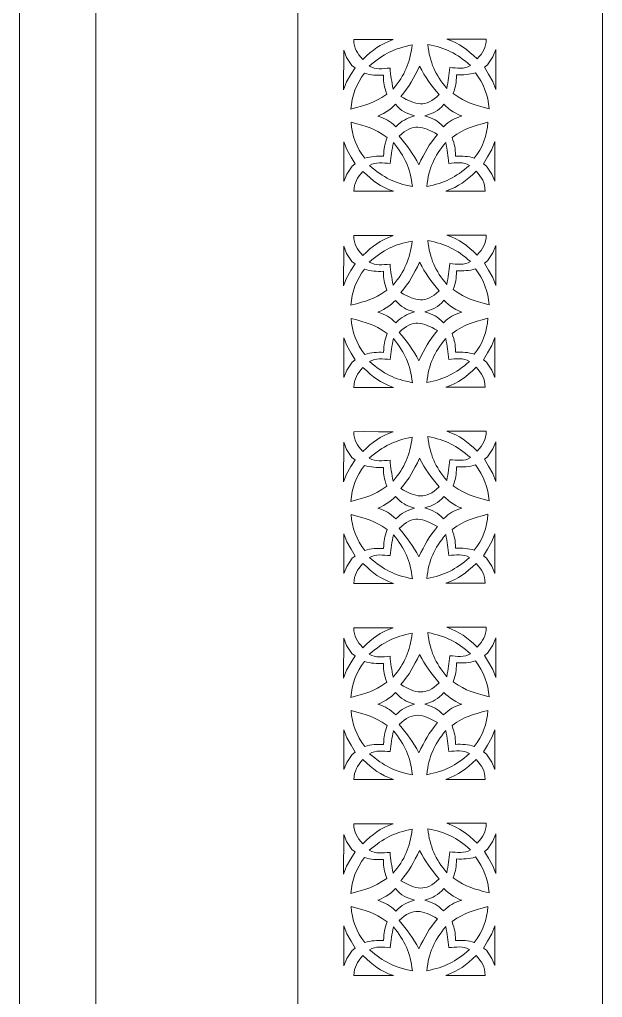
# Model space of a CAD drawing. Header units: millimetres. Extents: x -3017 to 373, y -1230 to 1400.
# Drawn here: x -1809 to -1426, y 122 to 764 of the extents above; entities that cross this region are included whole.
import ezdxf

# ---------------------------------------------------------------- set-up
doc = ezdxf.new("R2010")
doc.units = ezdxf.units.MM
doc.header["$MEASUREMENT"] = 0
doc.layers.add('Katman 1', color=7, linetype='Continuous')

msp = doc.modelspace()

# ---------------------------------------------------------------- linework, layer by layer
at = {"layer": 'Katman 1', "color": 250, "lineweight": 20}
for points in [[(-1626.484, -1092.609), (-1426.484, -1092.609), (-1426.484, 1207.391), (-1626.484, 1207.391), (-1626.484, -1092.609)], [(-1809.1335, -876.8259), (-1759.1335, -876.8259), (-1759.1335, 1023.1741), (-1809.1335, 1023.1741), (-1809.1335, -876.8259)]]:
    msp.add_lwpolyline(points, close=True, dxfattribs=at)
for points, knots in [([(-1589.7763, 750.8025), (-1589.6307, 744.9971), (-1587.6579, 741.9987), (-1583.8586, 737.7077), (-1576.9953, 744.2571), (-1572.7833, 747.567), (-1563.8479, 750.8036), (-1563.8479, 750.8036), (-1573.4989, 750.8036), (-1573.4989, 750.8036), (-1573.4989, 750.8036), (-1583.5643, 750.8083), (-1583.5643, 750.8083), (-1583.5643, 750.8083), (-1589.7763, 750.8025), (-1589.7763, 750.8025)], [0, 0, 0, 0, 0.2, 0.2, 0.2, 0.4, 0.4, 0.4, 0.6, 0.6, 0.6, 0.8, 0.8, 0.8, 1, 1, 1, 1]), ([(-1579.5142, 733.3934), (-1575.4334, 730.863), (-1570.6728, 731.7523), (-1565.9272, 732.0575), (-1565.4107, 727.1927), (-1564.8871, 723.1881), (-1563.8647, 718.3158), (-1556.3267, 727.5074), (-1552.7592, 735.2245), (-1551.4128, 747.2516), (-1563.2652, 744.9522), (-1570.1719, 741.4456), (-1579.5142, 733.3934)], [0, 0, 0, 0, 0.25, 0.25, 0.25, 0.5, 0.5, 0.5, 0.75, 0.75, 0.75, 1, 1, 1, 1]), ([(-1513.0315, 733.7319), (-1517.1123, 731.2015), (-1521.8728, 732.0908), (-1526.6185, 732.396), (-1527.1349, 727.5312), (-1527.6585, 723.5266), (-1528.681, 718.6542), (-1536.219, 727.8459), (-1539.7865, 735.563), (-1541.1328, 747.5901), (-1529.2804, 745.2907), (-1522.3737, 741.7841), (-1513.0315, 733.7319)], [0, 0, 0, 0, 0.25, 0.25, 0.25, 0.5, 0.5, 0.5, 0.75, 0.75, 0.75, 1, 1, 1, 1]), ([(-1502.7694, 751.141), (-1502.9149, 745.3356), (-1504.8878, 742.3372), (-1508.687, 738.0462), (-1515.5504, 744.5956), (-1519.7623, 747.9055), (-1528.6978, 751.1421), (-1528.6978, 751.1421), (-1519.0467, 751.1421), (-1519.0467, 751.1421), (-1519.0467, 751.1421), (-1508.9814, 751.1468), (-1508.9814, 751.1468), (-1508.9814, 751.1468), (-1502.7694, 751.141), (-1502.7694, 751.141)], [0, 0, 0, 0, 0.2, 0.2, 0.2, 0.4, 0.4, 0.4, 0.6, 0.6, 0.6, 0.8, 0.8, 0.8, 1, 1, 1, 1]), ([(-1596.3426, 743.8692), (-1596.3426, 743.8692), (-1596.4369, 717.7591), (-1596.4369, 717.7591), (-1596.4369, 717.7591), (-1594.4859, 722.9523), (-1594.4859, 722.9523), (-1594.4859, 722.9523), (-1591.6521, 727.8367), (-1591.6521, 727.8367), (-1591.6521, 727.8367), (-1588.9227, 732.3285), (-1588.9227, 732.3285), (-1588.9227, 732.3285), (-1590.9708, 733.8371), (-1590.9708, 733.8371), (-1590.9708, 733.8371), (-1594.4417, 739.1112), (-1594.4417, 739.1112), (-1594.4417, 739.1112), (-1596.3426, 743.8692), (-1596.3426, 743.8692)], [0, 0, 0, 0, 0.14285714, 0.14285714, 0.14285714, 0.28571429, 0.28571429, 0.28571429, 0.42857143, 0.42857143, 0.42857143, 0.57142857, 0.57142857, 0.57142857, 0.71428571, 0.71428571, 0.71428571, 0.85714286, 0.85714286, 0.85714286, 1, 1, 1, 1]), ([(-1496.5312, 744.2077), (-1496.5312, 744.2077), (-1496.4369, 718.0976), (-1496.4369, 718.0976), (-1496.4369, 718.0976), (-1498.3879, 723.2908), (-1498.3879, 723.2908), (-1498.3879, 723.2908), (-1501.2217, 728.1752), (-1501.2217, 728.1752), (-1501.2217, 728.1752), (-1503.9511, 732.667), (-1503.9511, 732.667), (-1503.9511, 732.667), (-1501.903, 734.1756), (-1501.903, 734.1756), (-1501.903, 734.1756), (-1498.4321, 739.4497), (-1498.4321, 739.4497), (-1498.4321, 739.4497), (-1496.5312, 744.2077), (-1496.5312, 744.2077)], [0, 0, 0, 0, 0.14285714, 0.14285714, 0.14285714, 0.28571429, 0.28571429, 0.28571429, 0.42857143, 0.42857143, 0.42857143, 0.57142857, 0.57142857, 0.57142857, 0.71428571, 0.71428571, 0.71428571, 0.85714286, 0.85714286, 0.85714286, 1, 1, 1, 1]), ([(-1558.8806, 713.4214), (-1553.0523, 720.2022), (-1550.4534, 725.1971), (-1546.5867, 733.306), (-1542.7418, 725.937), (-1539.1788, 720.9624), (-1533.6955, 714.6094), (-1542.8555, 705.725), (-1548.838, 707.9059), (-1558.8806, 713.4214)], [0, 0, 0, 0, 0.33333333, 0.33333333, 0.33333333, 0.66666667, 0.66666667, 0.66666667, 1, 1, 1, 1]), ([(-1582.6462, 728.6809), (-1588.1271, 721.7764), (-1590.9876, 713.7435), (-1591.6175, 705.0189), (-1580.611, 708.2182), (-1577.4409, 708.4276), (-1567.9966, 714.978), (-1569.8948, 720.529), (-1570.0797, 721.5019), (-1570.3062, 727.3637), (-1574.4906, 727.2403), (-1578.6706, 727.2904), (-1582.6462, 728.6809)], [0, 0, 0, 0, 0.25, 0.25, 0.25, 0.5, 0.5, 0.5, 0.75, 0.75, 0.75, 1, 1, 1, 1]), ([(-1509.8995, 729.0194), (-1504.4185, 722.1148), (-1501.558, 714.082), (-1500.9282, 705.3574), (-1511.9347, 708.5567), (-1515.1048, 708.7661), (-1524.549, 715.3165), (-1522.6508, 720.8675), (-1522.466, 721.8404), (-1522.2395, 727.7022), (-1518.0551, 727.5788), (-1513.875, 727.6289), (-1509.8995, 729.0194)], [0, 0, 0, 0, 0.25, 0.25, 0.25, 0.5, 0.5, 0.5, 0.75, 0.75, 0.75, 1, 1, 1, 1]), ([(-1574.0175, 700.559), (-1568.3715, 698.6385), (-1566.3315, 697.5755), (-1562.0547, 693.5176), (-1557.8947, 697.7238), (-1555.5061, 698.7942), (-1549.8304, 700.6534), (-1555.5894, 702.4929), (-1558.2555, 703.4671), (-1562.4001, 708.2827), (-1565.0167, 704.9253), (-1572.2356, 701.0058), (-1574.0175, 700.559)], [0, 0, 0, 0, 0.25, 0.25, 0.25, 0.5, 0.5, 0.5, 0.75, 0.75, 0.75, 1, 1, 1, 1]), ([(-1518.8928, 700.606), (-1524.5387, 698.6855), (-1526.5788, 697.6225), (-1530.8556, 693.5646), (-1535.0155, 697.7708), (-1537.4042, 698.8413), (-1543.0799, 700.7004), (-1537.3208, 702.5399), (-1534.6547, 703.5141), (-1530.5102, 708.3297), (-1527.8935, 704.9723), (-1520.6747, 701.0528), (-1518.8928, 700.606)], [0, 0, 0, 0, 0.25, 0.25, 0.25, 0.5, 0.5, 0.5, 0.75, 0.75, 0.75, 1, 1, 1, 1]), ([(-1582.5003, 672.8005), (-1587.9813, 679.7051), (-1590.8418, 687.738), (-1591.4716, 696.4626), (-1580.4651, 693.2632), (-1577.2951, 693.0539), (-1567.8508, 686.5034), (-1569.749, 680.9525), (-1569.9339, 679.9795), (-1570.1603, 674.1178), (-1574.3448, 674.2411), (-1578.5248, 674.1911), (-1582.5003, 672.8005)], [0, 0, 0, 0, 0.25, 0.25, 0.25, 0.5, 0.5, 0.5, 0.75, 0.75, 0.75, 1, 1, 1, 1]), ([(-1534.7042, 688.4714), (-1540.5325, 681.6906), (-1543.1314, 676.6957), (-1546.9981, 668.5868), (-1550.8429, 675.9558), (-1554.406, 680.9304), (-1559.8892, 687.2834), (-1550.7292, 696.1678), (-1544.7468, 693.9869), (-1534.7042, 688.4714)], [0, 0, 0, 0, 0.33333333, 0.33333333, 0.33333333, 0.66666667, 0.66666667, 0.66666667, 1, 1, 1, 1]), ([(-1510.5922, 672.884), (-1505.1113, 679.7885), (-1502.2508, 687.8214), (-1501.6209, 696.546), (-1512.6274, 693.3466), (-1515.7975, 693.1373), (-1525.2418, 686.5869), (-1523.3436, 681.0359), (-1523.1587, 680.063), (-1522.9322, 674.2012), (-1518.7478, 674.3245), (-1514.5678, 674.2745), (-1510.5922, 672.884)], [0, 0, 0, 0, 0.25, 0.25, 0.25, 0.5, 0.5, 0.5, 0.75, 0.75, 0.75, 1, 1, 1, 1]), ([(-1596.1967, 657.6123), (-1596.1967, 657.6123), (-1596.2911, 683.7223), (-1596.2911, 683.7223), (-1596.2911, 683.7223), (-1594.3401, 678.5292), (-1594.3401, 678.5292), (-1594.3401, 678.5292), (-1591.5062, 673.6447), (-1591.5062, 673.6447), (-1591.5062, 673.6447), (-1588.7769, 669.1529), (-1588.7769, 669.1529), (-1588.7769, 669.1529), (-1590.825, 667.6444), (-1590.825, 667.6444), (-1590.825, 667.6444), (-1594.2958, 662.3703), (-1594.2958, 662.3703), (-1594.2958, 662.3703), (-1596.1967, 657.6123), (-1596.1967, 657.6123)], [0, 0, 0, 0, 0.14285714, 0.14285714, 0.14285714, 0.28571429, 0.28571429, 0.28571429, 0.42857143, 0.42857143, 0.42857143, 0.57142857, 0.57142857, 0.57142857, 0.71428571, 0.71428571, 0.71428571, 0.85714286, 0.85714286, 0.85714286, 1, 1, 1, 1]), ([(-1579.3683, 668.0881), (-1575.2875, 670.6185), (-1570.527, 669.7292), (-1565.7813, 669.4239), (-1565.2649, 674.2887), (-1564.7413, 678.2933), (-1563.7188, 683.1657), (-1556.1808, 673.974), (-1552.6133, 666.2569), (-1551.267, 654.2298), (-1563.1194, 656.5293), (-1570.0261, 660.0358), (-1579.3683, 668.0881)], [0, 0, 0, 0, 0.25, 0.25, 0.25, 0.5, 0.5, 0.5, 0.75, 0.75, 0.75, 1, 1, 1, 1]), ([(-1513.7242, 668.1715), (-1517.805, 670.7019), (-1522.5656, 669.8126), (-1527.3112, 669.5074), (-1527.8277, 674.3721), (-1528.3513, 678.3768), (-1529.3738, 683.2491), (-1536.9117, 674.0574), (-1540.4792, 666.3404), (-1541.8256, 654.3133), (-1529.9732, 656.6127), (-1523.0665, 660.1193), (-1513.7242, 668.1715)], [0, 0, 0, 0, 0.25, 0.25, 0.25, 0.5, 0.5, 0.5, 0.75, 0.75, 0.75, 1, 1, 1, 1]), ([(-1497.224, 657.6957), (-1497.224, 657.6957), (-1497.1297, 683.8058), (-1497.1297, 683.8058), (-1497.1297, 683.8058), (-1499.0807, 678.6126), (-1499.0807, 678.6126), (-1499.0807, 678.6126), (-1501.9145, 673.7282), (-1501.9145, 673.7282), (-1501.9145, 673.7282), (-1504.6438, 669.2363), (-1504.6438, 669.2363), (-1504.6438, 669.2363), (-1502.5957, 667.7278), (-1502.5957, 667.7278), (-1502.5957, 667.7278), (-1499.1249, 662.4537), (-1499.1249, 662.4537), (-1499.1249, 662.4537), (-1497.224, 657.6957), (-1497.224, 657.6957)], [0, 0, 0, 0, 0.14285714, 0.14285714, 0.14285714, 0.28571429, 0.28571429, 0.28571429, 0.42857143, 0.42857143, 0.42857143, 0.57142857, 0.57142857, 0.57142857, 0.71428571, 0.71428571, 0.71428571, 0.85714286, 0.85714286, 0.85714286, 1, 1, 1, 1]), ([(-1589.6304, 651.1526), (-1589.4849, 656.958), (-1587.5121, 659.9564), (-1583.7128, 664.2474), (-1576.8494, 657.698), (-1572.6375, 654.3881), (-1563.7021, 651.1515), (-1563.7021, 651.1515), (-1573.3531, 651.1515), (-1573.3531, 651.1515), (-1573.3531, 651.1515), (-1583.4185, 651.1468), (-1583.4185, 651.1468), (-1583.4185, 651.1468), (-1589.6304, 651.1526), (-1589.6304, 651.1526)], [0, 0, 0, 0, 0.2, 0.2, 0.2, 0.4, 0.4, 0.4, 0.6, 0.6, 0.6, 0.8, 0.8, 0.8, 1, 1, 1, 1]), ([(-1503.4621, 651.2361), (-1503.6077, 657.0415), (-1505.5805, 660.0398), (-1509.3798, 664.3308), (-1516.2431, 657.7814), (-1520.4551, 654.4716), (-1529.3905, 651.2349), (-1529.3905, 651.2349), (-1519.7395, 651.2349), (-1519.7395, 651.2349), (-1519.7395, 651.2349), (-1509.6741, 651.2302), (-1509.6741, 651.2302), (-1509.6741, 651.2302), (-1503.4621, 651.2361), (-1503.4621, 651.2361)], [0, 0, 0, 0, 0.2, 0.2, 0.2, 0.4, 0.4, 0.4, 0.6, 0.6, 0.6, 0.8, 0.8, 0.8, 1, 1, 1, 1]), ([(-1589.7763, 622.0525), (-1589.6307, 616.2471), (-1587.6579, 613.2487), (-1583.8586, 608.9577), (-1576.9953, 615.5071), (-1572.7833, 618.817), (-1563.8479, 622.0536), (-1563.8479, 622.0536), (-1573.4989, 622.0536), (-1573.4989, 622.0536), (-1573.4989, 622.0536), (-1583.5643, 622.0583), (-1583.5643, 622.0583), (-1583.5643, 622.0583), (-1589.7763, 622.0525), (-1589.7763, 622.0525)], [0, 0, 0, 0, 0.2, 0.2, 0.2, 0.4, 0.4, 0.4, 0.6, 0.6, 0.6, 0.8, 0.8, 0.8, 1, 1, 1, 1]), ([(-1579.5142, 604.6434), (-1575.4334, 602.113), (-1570.6728, 603.0023), (-1565.9272, 603.3075), (-1565.4107, 598.4427), (-1564.8871, 594.4381), (-1563.8647, 589.5658), (-1556.3267, 598.7574), (-1552.7592, 606.4745), (-1551.4128, 618.5016), (-1563.2652, 616.2022), (-1570.1719, 612.6956), (-1579.5142, 604.6434)], [0, 0, 0, 0, 0.25, 0.25, 0.25, 0.5, 0.5, 0.5, 0.75, 0.75, 0.75, 1, 1, 1, 1]), ([(-1513.0315, 604.9819), (-1517.1123, 602.4515), (-1521.8728, 603.3408), (-1526.6185, 603.646), (-1527.1349, 598.7812), (-1527.6585, 594.7766), (-1528.681, 589.9042), (-1536.219, 599.0959), (-1539.7865, 606.813), (-1541.1328, 618.8401), (-1529.2804, 616.5407), (-1522.3737, 613.0341), (-1513.0315, 604.9819)], [0, 0, 0, 0, 0.25, 0.25, 0.25, 0.5, 0.5, 0.5, 0.75, 0.75, 0.75, 1, 1, 1, 1]), ([(-1502.7694, 622.391), (-1502.9149, 616.5856), (-1504.8878, 613.5872), (-1508.687, 609.2962), (-1515.5504, 615.8456), (-1519.7623, 619.1555), (-1528.6978, 622.3921), (-1528.6978, 622.3921), (-1519.0467, 622.3921), (-1519.0467, 622.3921), (-1519.0467, 622.3921), (-1508.9814, 622.3968), (-1508.9814, 622.3968), (-1508.9814, 622.3968), (-1502.7694, 622.391), (-1502.7694, 622.391)], [0, 0, 0, 0, 0.2, 0.2, 0.2, 0.4, 0.4, 0.4, 0.6, 0.6, 0.6, 0.8, 0.8, 0.8, 1, 1, 1, 1]), ([(-1596.3426, 615.1192), (-1596.3426, 615.1192), (-1596.4369, 589.0091), (-1596.4369, 589.0091), (-1596.4369, 589.0091), (-1594.4859, 594.2023), (-1594.4859, 594.2023), (-1594.4859, 594.2023), (-1591.6521, 599.0867), (-1591.6521, 599.0867), (-1591.6521, 599.0867), (-1588.9227, 603.5785), (-1588.9227, 603.5785), (-1588.9227, 603.5785), (-1590.9708, 605.0871), (-1590.9708, 605.0871), (-1590.9708, 605.0871), (-1594.4417, 610.3612), (-1594.4417, 610.3612), (-1594.4417, 610.3612), (-1596.3426, 615.1192), (-1596.3426, 615.1192)], [0, 0, 0, 0, 0.14285714, 0.14285714, 0.14285714, 0.28571429, 0.28571429, 0.28571429, 0.42857143, 0.42857143, 0.42857143, 0.57142857, 0.57142857, 0.57142857, 0.71428571, 0.71428571, 0.71428571, 0.85714286, 0.85714286, 0.85714286, 1, 1, 1, 1]), ([(-1496.5312, 615.4577), (-1496.5312, 615.4577), (-1496.4369, 589.3476), (-1496.4369, 589.3476), (-1496.4369, 589.3476), (-1498.3879, 594.5408), (-1498.3879, 594.5408), (-1498.3879, 594.5408), (-1501.2217, 599.4252), (-1501.2217, 599.4252), (-1501.2217, 599.4252), (-1503.9511, 603.917), (-1503.9511, 603.917), (-1503.9511, 603.917), (-1501.903, 605.4256), (-1501.903, 605.4256), (-1501.903, 605.4256), (-1498.4321, 610.6997), (-1498.4321, 610.6997), (-1498.4321, 610.6997), (-1496.5312, 615.4577), (-1496.5312, 615.4577)], [0, 0, 0, 0, 0.14285714, 0.14285714, 0.14285714, 0.28571429, 0.28571429, 0.28571429, 0.42857143, 0.42857143, 0.42857143, 0.57142857, 0.57142857, 0.57142857, 0.71428571, 0.71428571, 0.71428571, 0.85714286, 0.85714286, 0.85714286, 1, 1, 1, 1]), ([(-1558.8806, 584.6714), (-1553.0523, 591.4522), (-1550.4534, 596.4471), (-1546.5867, 604.556), (-1542.7418, 597.187), (-1539.1788, 592.2124), (-1533.6955, 585.8594), (-1542.8555, 576.975), (-1548.838, 579.1559), (-1558.8806, 584.6714)], [0, 0, 0, 0, 0.33333333, 0.33333333, 0.33333333, 0.66666667, 0.66666667, 0.66666667, 1, 1, 1, 1]), ([(-1582.6462, 599.9309), (-1588.1271, 593.0264), (-1590.9876, 584.9935), (-1591.6175, 576.2689), (-1580.611, 579.4682), (-1577.4409, 579.6776), (-1567.9966, 586.228), (-1569.8948, 591.779), (-1570.0797, 592.7519), (-1570.3062, 598.6137), (-1574.4906, 598.4903), (-1578.6706, 598.5404), (-1582.6462, 599.9309)], [0, 0, 0, 0, 0.25, 0.25, 0.25, 0.5, 0.5, 0.5, 0.75, 0.75, 0.75, 1, 1, 1, 1]), ([(-1509.8995, 600.2694), (-1504.4185, 593.3648), (-1501.558, 585.332), (-1500.9282, 576.6074), (-1511.9347, 579.8067), (-1515.1048, 580.0161), (-1524.549, 586.5665), (-1522.6508, 592.1175), (-1522.466, 593.0904), (-1522.2395, 598.9522), (-1518.0551, 598.8288), (-1513.875, 598.8789), (-1509.8995, 600.2694)], [0, 0, 0, 0, 0.25, 0.25, 0.25, 0.5, 0.5, 0.5, 0.75, 0.75, 0.75, 1, 1, 1, 1]), ([(-1574.0175, 571.809), (-1568.3715, 569.8885), (-1566.3315, 568.8255), (-1562.0547, 564.7676), (-1557.8947, 568.9738), (-1555.5061, 570.0442), (-1549.8304, 571.9034), (-1555.5894, 573.7429), (-1558.2555, 574.7171), (-1562.4001, 579.5327), (-1565.0167, 576.1753), (-1572.2356, 572.2558), (-1574.0175, 571.809)], [0, 0, 0, 0, 0.25, 0.25, 0.25, 0.5, 0.5, 0.5, 0.75, 0.75, 0.75, 1, 1, 1, 1]), ([(-1518.8928, 571.856), (-1524.5387, 569.9355), (-1526.5788, 568.8725), (-1530.8556, 564.8146), (-1535.0155, 569.0208), (-1537.4042, 570.0913), (-1543.0799, 571.9504), (-1537.3208, 573.7899), (-1534.6547, 574.7641), (-1530.5102, 579.5797), (-1527.8935, 576.2223), (-1520.6747, 572.3028), (-1518.8928, 571.856)], [0, 0, 0, 0, 0.25, 0.25, 0.25, 0.5, 0.5, 0.5, 0.75, 0.75, 0.75, 1, 1, 1, 1]), ([(-1582.5003, 544.0505), (-1587.9813, 550.9551), (-1590.8418, 558.988), (-1591.4716, 567.7126), (-1580.4651, 564.5132), (-1577.2951, 564.3039), (-1567.8508, 557.7534), (-1569.749, 552.2025), (-1569.9339, 551.2295), (-1570.1603, 545.3678), (-1574.3448, 545.4911), (-1578.5248, 545.4411), (-1582.5003, 544.0505)], [0, 0, 0, 0, 0.25, 0.25, 0.25, 0.5, 0.5, 0.5, 0.75, 0.75, 0.75, 1, 1, 1, 1]), ([(-1534.7042, 559.7214), (-1540.5325, 552.9406), (-1543.1314, 547.9457), (-1546.9981, 539.8368), (-1550.8429, 547.2058), (-1554.406, 552.1804), (-1559.8892, 558.5334), (-1550.7292, 567.4178), (-1544.7468, 565.2369), (-1534.7042, 559.7214)], [0, 0, 0, 0, 0.33333333, 0.33333333, 0.33333333, 0.66666667, 0.66666667, 0.66666667, 1, 1, 1, 1]), ([(-1510.5922, 544.134), (-1505.1113, 551.0385), (-1502.2508, 559.0714), (-1501.6209, 567.796), (-1512.6274, 564.5966), (-1515.7975, 564.3873), (-1525.2418, 557.8369), (-1523.3436, 552.2859), (-1523.1587, 551.313), (-1522.9322, 545.4512), (-1518.7478, 545.5745), (-1514.5678, 545.5245), (-1510.5922, 544.134)], [0, 0, 0, 0, 0.25, 0.25, 0.25, 0.5, 0.5, 0.5, 0.75, 0.75, 0.75, 1, 1, 1, 1]), ([(-1596.1967, 528.8623), (-1596.1967, 528.8623), (-1596.2911, 554.9723), (-1596.2911, 554.9723), (-1596.2911, 554.9723), (-1594.3401, 549.7792), (-1594.3401, 549.7792), (-1594.3401, 549.7792), (-1591.5062, 544.8947), (-1591.5062, 544.8947), (-1591.5062, 544.8947), (-1588.7769, 540.4029), (-1588.7769, 540.4029), (-1588.7769, 540.4029), (-1590.825, 538.8944), (-1590.825, 538.8944), (-1590.825, 538.8944), (-1594.2958, 533.6203), (-1594.2958, 533.6203), (-1594.2958, 533.6203), (-1596.1967, 528.8623), (-1596.1967, 528.8623)], [0, 0, 0, 0, 0.14285714, 0.14285714, 0.14285714, 0.28571429, 0.28571429, 0.28571429, 0.42857143, 0.42857143, 0.42857143, 0.57142857, 0.57142857, 0.57142857, 0.71428571, 0.71428571, 0.71428571, 0.85714286, 0.85714286, 0.85714286, 1, 1, 1, 1]), ([(-1579.3683, 539.3381), (-1575.2875, 541.8685), (-1570.527, 540.9792), (-1565.7813, 540.6739), (-1565.2649, 545.5387), (-1564.7413, 549.5433), (-1563.7188, 554.4157), (-1556.1808, 545.224), (-1552.6133, 537.5069), (-1551.267, 525.4798), (-1563.1194, 527.7793), (-1570.0261, 531.2858), (-1579.3683, 539.3381)], [0, 0, 0, 0, 0.25, 0.25, 0.25, 0.5, 0.5, 0.5, 0.75, 0.75, 0.75, 1, 1, 1, 1]), ([(-1513.7242, 539.4215), (-1517.805, 541.9519), (-1522.5656, 541.0626), (-1527.3112, 540.7574), (-1527.8277, 545.6221), (-1528.3513, 549.6268), (-1529.3738, 554.4991), (-1536.9117, 545.3074), (-1540.4792, 537.5904), (-1541.8256, 525.5633), (-1529.9732, 527.8627), (-1523.0665, 531.3693), (-1513.7242, 539.4215)], [0, 0, 0, 0, 0.25, 0.25, 0.25, 0.5, 0.5, 0.5, 0.75, 0.75, 0.75, 1, 1, 1, 1]), ([(-1497.224, 528.9457), (-1497.224, 528.9457), (-1497.1297, 555.0558), (-1497.1297, 555.0558), (-1497.1297, 555.0558), (-1499.0807, 549.8626), (-1499.0807, 549.8626), (-1499.0807, 549.8626), (-1501.9145, 544.9782), (-1501.9145, 544.9782), (-1501.9145, 544.9782), (-1504.6438, 540.4863), (-1504.6438, 540.4863), (-1504.6438, 540.4863), (-1502.5957, 538.9778), (-1502.5957, 538.9778), (-1502.5957, 538.9778), (-1499.1249, 533.7037), (-1499.1249, 533.7037), (-1499.1249, 533.7037), (-1497.224, 528.9457), (-1497.224, 528.9457)], [0, 0, 0, 0, 0.14285714, 0.14285714, 0.14285714, 0.28571429, 0.28571429, 0.28571429, 0.42857143, 0.42857143, 0.42857143, 0.57142857, 0.57142857, 0.57142857, 0.71428571, 0.71428571, 0.71428571, 0.85714286, 0.85714286, 0.85714286, 1, 1, 1, 1]), ([(-1589.6304, 522.4026), (-1589.4849, 528.208), (-1587.5121, 531.2064), (-1583.7128, 535.4974), (-1576.8494, 528.948), (-1572.6375, 525.6381), (-1563.7021, 522.4015), (-1563.7021, 522.4015), (-1573.3531, 522.4015), (-1573.3531, 522.4015), (-1573.3531, 522.4015), (-1583.4185, 522.3968), (-1583.4185, 522.3968), (-1583.4185, 522.3968), (-1589.6304, 522.4026), (-1589.6304, 522.4026)], [0, 0, 0, 0, 0.2, 0.2, 0.2, 0.4, 0.4, 0.4, 0.6, 0.6, 0.6, 0.8, 0.8, 0.8, 1, 1, 1, 1]), ([(-1503.4621, 522.4861), (-1503.6077, 528.2915), (-1505.5805, 531.2898), (-1509.3798, 535.5808), (-1516.2431, 529.0314), (-1520.4551, 525.7216), (-1529.3905, 522.4849), (-1529.3905, 522.4849), (-1519.7395, 522.4849), (-1519.7395, 522.4849), (-1519.7395, 522.4849), (-1509.6741, 522.4802), (-1509.6741, 522.4802), (-1509.6741, 522.4802), (-1503.4621, 522.4861), (-1503.4621, 522.4861)], [0, 0, 0, 0, 0.2, 0.2, 0.2, 0.4, 0.4, 0.4, 0.6, 0.6, 0.6, 0.8, 0.8, 0.8, 1, 1, 1, 1]), ([(-1589.7763, 493.3025), (-1589.6307, 487.4971), (-1587.6579, 484.4987), (-1583.8586, 480.2077), (-1576.9953, 486.7571), (-1572.7833, 490.067), (-1563.8479, 493.3036), (-1563.8479, 493.3036), (-1573.4989, 493.3036), (-1573.4989, 493.3036), (-1573.4989, 493.3036), (-1583.5643, 493.3083), (-1583.5643, 493.3083), (-1583.5643, 493.3083), (-1589.7763, 493.3025), (-1589.7763, 493.3025)], [0, 0, 0, 0, 0.2, 0.2, 0.2, 0.4, 0.4, 0.4, 0.6, 0.6, 0.6, 0.8, 0.8, 0.8, 1, 1, 1, 1]), ([(-1579.5142, 475.8934), (-1575.4334, 473.363), (-1570.6728, 474.2523), (-1565.9272, 474.5575), (-1565.4107, 469.6927), (-1564.8871, 465.6881), (-1563.8647, 460.8158), (-1556.3267, 470.0074), (-1552.7592, 477.7245), (-1551.4128, 489.7516), (-1563.2652, 487.4522), (-1570.1719, 483.9456), (-1579.5142, 475.8934)], [0, 0, 0, 0, 0.25, 0.25, 0.25, 0.5, 0.5, 0.5, 0.75, 0.75, 0.75, 1, 1, 1, 1]), ([(-1513.0315, 476.2319), (-1517.1123, 473.7015), (-1521.8728, 474.5908), (-1526.6185, 474.896), (-1527.1349, 470.0312), (-1527.6585, 466.0266), (-1528.681, 461.1542), (-1536.219, 470.3459), (-1539.7865, 478.063), (-1541.1328, 490.0901), (-1529.2804, 487.7907), (-1522.3737, 484.2841), (-1513.0315, 476.2319)], [0, 0, 0, 0, 0.25, 0.25, 0.25, 0.5, 0.5, 0.5, 0.75, 0.75, 0.75, 1, 1, 1, 1]), ([(-1502.7694, 493.641), (-1502.9149, 487.8356), (-1504.8878, 484.8372), (-1508.687, 480.5462), (-1515.5504, 487.0956), (-1519.7623, 490.4055), (-1528.6978, 493.6421), (-1528.6978, 493.6421), (-1519.0467, 493.6421), (-1519.0467, 493.6421), (-1519.0467, 493.6421), (-1508.9814, 493.6468), (-1508.9814, 493.6468), (-1508.9814, 493.6468), (-1502.7694, 493.641), (-1502.7694, 493.641)], [0, 0, 0, 0, 0.2, 0.2, 0.2, 0.4, 0.4, 0.4, 0.6, 0.6, 0.6, 0.8, 0.8, 0.8, 1, 1, 1, 1]), ([(-1596.3426, 486.3692), (-1596.3426, 486.3692), (-1596.4369, 460.2591), (-1596.4369, 460.2591), (-1596.4369, 460.2591), (-1594.4859, 465.4523), (-1594.4859, 465.4523), (-1594.4859, 465.4523), (-1591.6521, 470.3367), (-1591.6521, 470.3367), (-1591.6521, 470.3367), (-1588.9227, 474.8285), (-1588.9227, 474.8285), (-1588.9227, 474.8285), (-1590.9708, 476.3371), (-1590.9708, 476.3371), (-1590.9708, 476.3371), (-1594.4417, 481.6112), (-1594.4417, 481.6112), (-1594.4417, 481.6112), (-1596.3426, 486.3692), (-1596.3426, 486.3692)], [0, 0, 0, 0, 0.14285714, 0.14285714, 0.14285714, 0.28571429, 0.28571429, 0.28571429, 0.42857143, 0.42857143, 0.42857143, 0.57142857, 0.57142857, 0.57142857, 0.71428571, 0.71428571, 0.71428571, 0.85714286, 0.85714286, 0.85714286, 1, 1, 1, 1]), ([(-1496.5312, 486.7077), (-1496.5312, 486.7077), (-1496.4369, 460.5976), (-1496.4369, 460.5976), (-1496.4369, 460.5976), (-1498.3879, 465.7908), (-1498.3879, 465.7908), (-1498.3879, 465.7908), (-1501.2217, 470.6752), (-1501.2217, 470.6752), (-1501.2217, 470.6752), (-1503.9511, 475.167), (-1503.9511, 475.167), (-1503.9511, 475.167), (-1501.903, 476.6756), (-1501.903, 476.6756), (-1501.903, 476.6756), (-1498.4321, 481.9497), (-1498.4321, 481.9497), (-1498.4321, 481.9497), (-1496.5312, 486.7077), (-1496.5312, 486.7077)], [0, 0, 0, 0, 0.14285714, 0.14285714, 0.14285714, 0.28571429, 0.28571429, 0.28571429, 0.42857143, 0.42857143, 0.42857143, 0.57142857, 0.57142857, 0.57142857, 0.71428571, 0.71428571, 0.71428571, 0.85714286, 0.85714286, 0.85714286, 1, 1, 1, 1]), ([(-1558.8806, 455.9214), (-1553.0523, 462.7022), (-1550.4534, 467.6971), (-1546.5867, 475.806), (-1542.7418, 468.437), (-1539.1788, 463.4624), (-1533.6955, 457.1094), (-1542.8555, 448.225), (-1548.838, 450.4059), (-1558.8806, 455.9214)], [0, 0, 0, 0, 0.33333333, 0.33333333, 0.33333333, 0.66666667, 0.66666667, 0.66666667, 1, 1, 1, 1]), ([(-1582.6462, 471.1809), (-1588.1271, 464.2764), (-1590.9876, 456.2435), (-1591.6175, 447.5189), (-1580.611, 450.7182), (-1577.4409, 450.9276), (-1567.9966, 457.478), (-1569.8948, 463.029), (-1570.0797, 464.0019), (-1570.3062, 469.8637), (-1574.4906, 469.7403), (-1578.6706, 469.7904), (-1582.6462, 471.1809)], [0, 0, 0, 0, 0.25, 0.25, 0.25, 0.5, 0.5, 0.5, 0.75, 0.75, 0.75, 1, 1, 1, 1]), ([(-1509.8995, 471.5194), (-1504.4185, 464.6148), (-1501.558, 456.582), (-1500.9282, 447.8574), (-1511.9347, 451.0567), (-1515.1048, 451.2661), (-1524.549, 457.8165), (-1522.6508, 463.3675), (-1522.466, 464.3404), (-1522.2395, 470.2022), (-1518.0551, 470.0788), (-1513.875, 470.1289), (-1509.8995, 471.5194)], [0, 0, 0, 0, 0.25, 0.25, 0.25, 0.5, 0.5, 0.5, 0.75, 0.75, 0.75, 1, 1, 1, 1]), ([(-1574.0175, 443.059), (-1568.3715, 441.1385), (-1566.3315, 440.0755), (-1562.0547, 436.0176), (-1557.8947, 440.2238), (-1555.5061, 441.2942), (-1549.8304, 443.1534), (-1555.5894, 444.9929), (-1558.2555, 445.9671), (-1562.4001, 450.7827), (-1565.0167, 447.4253), (-1572.2356, 443.5058), (-1574.0175, 443.059)], [0, 0, 0, 0, 0.25, 0.25, 0.25, 0.5, 0.5, 0.5, 0.75, 0.75, 0.75, 1, 1, 1, 1]), ([(-1518.8928, 443.106), (-1524.5387, 441.1855), (-1526.5788, 440.1225), (-1530.8556, 436.0646), (-1535.0155, 440.2708), (-1537.4042, 441.3413), (-1543.0799, 443.2004), (-1537.3208, 445.0399), (-1534.6547, 446.0141), (-1530.5102, 450.8297), (-1527.8935, 447.4723), (-1520.6747, 443.5528), (-1518.8928, 443.106)], [0, 0, 0, 0, 0.25, 0.25, 0.25, 0.5, 0.5, 0.5, 0.75, 0.75, 0.75, 1, 1, 1, 1]), ([(-1582.5003, 415.3005), (-1587.9813, 422.2051), (-1590.8418, 430.238), (-1591.4716, 438.9626), (-1580.4651, 435.7632), (-1577.2951, 435.5539), (-1567.8508, 429.0034), (-1569.749, 423.4525), (-1569.9339, 422.4795), (-1570.1603, 416.6178), (-1574.3448, 416.7411), (-1578.5248, 416.6911), (-1582.5003, 415.3005)], [0, 0, 0, 0, 0.25, 0.25, 0.25, 0.5, 0.5, 0.5, 0.75, 0.75, 0.75, 1, 1, 1, 1]), ([(-1534.7042, 430.9714), (-1540.5325, 424.1906), (-1543.1314, 419.1957), (-1546.9981, 411.0868), (-1550.8429, 418.4558), (-1554.406, 423.4304), (-1559.8892, 429.7834), (-1550.7292, 438.6678), (-1544.7468, 436.4869), (-1534.7042, 430.9714)], [0, 0, 0, 0, 0.33333333, 0.33333333, 0.33333333, 0.66666667, 0.66666667, 0.66666667, 1, 1, 1, 1]), ([(-1510.5922, 415.384), (-1505.1113, 422.2885), (-1502.2508, 430.3214), (-1501.6209, 439.046), (-1512.6274, 435.8466), (-1515.7975, 435.6373), (-1525.2418, 429.0869), (-1523.3436, 423.5359), (-1523.1587, 422.563), (-1522.9322, 416.7012), (-1518.7478, 416.8245), (-1514.5678, 416.7745), (-1510.5922, 415.384)], [0, 0, 0, 0, 0.25, 0.25, 0.25, 0.5, 0.5, 0.5, 0.75, 0.75, 0.75, 1, 1, 1, 1]), ([(-1596.1967, 400.1123), (-1596.1967, 400.1123), (-1596.2911, 426.2223), (-1596.2911, 426.2223), (-1596.2911, 426.2223), (-1594.3401, 421.0292), (-1594.3401, 421.0292), (-1594.3401, 421.0292), (-1591.5062, 416.1447), (-1591.5062, 416.1447), (-1591.5062, 416.1447), (-1588.7769, 411.6529), (-1588.7769, 411.6529), (-1588.7769, 411.6529), (-1590.825, 410.1444), (-1590.825, 410.1444), (-1590.825, 410.1444), (-1594.2958, 404.8703), (-1594.2958, 404.8703), (-1594.2958, 404.8703), (-1596.1967, 400.1123), (-1596.1967, 400.1123)], [0, 0, 0, 0, 0.14285714, 0.14285714, 0.14285714, 0.28571429, 0.28571429, 0.28571429, 0.42857143, 0.42857143, 0.42857143, 0.57142857, 0.57142857, 0.57142857, 0.71428571, 0.71428571, 0.71428571, 0.85714286, 0.85714286, 0.85714286, 1, 1, 1, 1]), ([(-1579.3683, 410.5881), (-1575.2875, 413.1185), (-1570.527, 412.2292), (-1565.7813, 411.9239), (-1565.2649, 416.7887), (-1564.7413, 420.7933), (-1563.7188, 425.6657), (-1556.1808, 416.474), (-1552.6133, 408.7569), (-1551.267, 396.7298), (-1563.1194, 399.0293), (-1570.0261, 402.5358), (-1579.3683, 410.5881)], [0, 0, 0, 0, 0.25, 0.25, 0.25, 0.5, 0.5, 0.5, 0.75, 0.75, 0.75, 1, 1, 1, 1]), ([(-1513.7242, 410.6715), (-1517.805, 413.2019), (-1522.5656, 412.3126), (-1527.3112, 412.0074), (-1527.8277, 416.8721), (-1528.3513, 420.8768), (-1529.3738, 425.7491), (-1536.9117, 416.5574), (-1540.4792, 408.8404), (-1541.8256, 396.8133), (-1529.9732, 399.1127), (-1523.0665, 402.6193), (-1513.7242, 410.6715)], [0, 0, 0, 0, 0.25, 0.25, 0.25, 0.5, 0.5, 0.5, 0.75, 0.75, 0.75, 1, 1, 1, 1]), ([(-1497.224, 400.1957), (-1497.224, 400.1957), (-1497.1297, 426.3058), (-1497.1297, 426.3058), (-1497.1297, 426.3058), (-1499.0807, 421.1126), (-1499.0807, 421.1126), (-1499.0807, 421.1126), (-1501.9145, 416.2282), (-1501.9145, 416.2282), (-1501.9145, 416.2282), (-1504.6438, 411.7363), (-1504.6438, 411.7363), (-1504.6438, 411.7363), (-1502.5957, 410.2278), (-1502.5957, 410.2278), (-1502.5957, 410.2278), (-1499.1249, 404.9537), (-1499.1249, 404.9537), (-1499.1249, 404.9537), (-1497.224, 400.1957), (-1497.224, 400.1957)], [0, 0, 0, 0, 0.14285714, 0.14285714, 0.14285714, 0.28571429, 0.28571429, 0.28571429, 0.42857143, 0.42857143, 0.42857143, 0.57142857, 0.57142857, 0.57142857, 0.71428571, 0.71428571, 0.71428571, 0.85714286, 0.85714286, 0.85714286, 1, 1, 1, 1]), ([(-1589.6304, 393.6526), (-1589.4849, 399.458), (-1587.5121, 402.4564), (-1583.7128, 406.7474), (-1576.8494, 400.198), (-1572.6375, 396.8881), (-1563.7021, 393.6515), (-1563.7021, 393.6515), (-1573.3531, 393.6515), (-1573.3531, 393.6515), (-1573.3531, 393.6515), (-1583.4185, 393.6468), (-1583.4185, 393.6468), (-1583.4185, 393.6468), (-1589.6304, 393.6526), (-1589.6304, 393.6526)], [0, 0, 0, 0, 0.2, 0.2, 0.2, 0.4, 0.4, 0.4, 0.6, 0.6, 0.6, 0.8, 0.8, 0.8, 1, 1, 1, 1]), ([(-1503.4621, 393.7361), (-1503.6077, 399.5415), (-1505.5805, 402.5398), (-1509.3798, 406.8308), (-1516.2431, 400.2814), (-1520.4551, 396.9716), (-1529.3905, 393.7349), (-1529.3905, 393.7349), (-1519.7395, 393.7349), (-1519.7395, 393.7349), (-1519.7395, 393.7349), (-1509.6741, 393.7302), (-1509.6741, 393.7302), (-1509.6741, 393.7302), (-1503.4621, 393.7361), (-1503.4621, 393.7361)], [0, 0, 0, 0, 0.2, 0.2, 0.2, 0.4, 0.4, 0.4, 0.6, 0.6, 0.6, 0.8, 0.8, 0.8, 1, 1, 1, 1]), ([(-1589.7763, 364.5525), (-1589.6307, 358.7471), (-1587.6579, 355.7487), (-1583.8586, 351.4577), (-1576.9953, 358.0071), (-1572.7833, 361.317), (-1563.8479, 364.5536), (-1563.8479, 364.5536), (-1573.4989, 364.5536), (-1573.4989, 364.5536), (-1573.4989, 364.5536), (-1583.5643, 364.5583), (-1583.5643, 364.5583), (-1583.5643, 364.5583), (-1589.7763, 364.5525), (-1589.7763, 364.5525)], [0, 0, 0, 0, 0.2, 0.2, 0.2, 0.4, 0.4, 0.4, 0.6, 0.6, 0.6, 0.8, 0.8, 0.8, 1, 1, 1, 1]), ([(-1579.5142, 347.1434), (-1575.4334, 344.613), (-1570.6728, 345.5023), (-1565.9272, 345.8075), (-1565.4107, 340.9427), (-1564.8871, 336.9381), (-1563.8647, 332.0658), (-1556.3267, 341.2574), (-1552.7592, 348.9745), (-1551.4128, 361.0016), (-1563.2652, 358.7022), (-1570.1719, 355.1956), (-1579.5142, 347.1434)], [0, 0, 0, 0, 0.25, 0.25, 0.25, 0.5, 0.5, 0.5, 0.75, 0.75, 0.75, 1, 1, 1, 1]), ([(-1513.0315, 347.4819), (-1517.1123, 344.9515), (-1521.8728, 345.8408), (-1526.6185, 346.146), (-1527.1349, 341.2812), (-1527.6585, 337.2766), (-1528.681, 332.4042), (-1536.219, 341.5959), (-1539.7865, 349.313), (-1541.1328, 361.3401), (-1529.2804, 359.0407), (-1522.3737, 355.5341), (-1513.0315, 347.4819)], [0, 0, 0, 0, 0.25, 0.25, 0.25, 0.5, 0.5, 0.5, 0.75, 0.75, 0.75, 1, 1, 1, 1]), ([(-1502.7694, 364.891), (-1502.9149, 359.0856), (-1504.8878, 356.0872), (-1508.687, 351.7962), (-1515.5504, 358.3456), (-1519.7623, 361.6555), (-1528.6978, 364.8921), (-1528.6978, 364.8921), (-1519.0467, 364.8921), (-1519.0467, 364.8921), (-1519.0467, 364.8921), (-1508.9814, 364.8968), (-1508.9814, 364.8968), (-1508.9814, 364.8968), (-1502.7694, 364.891), (-1502.7694, 364.891)], [0, 0, 0, 0, 0.2, 0.2, 0.2, 0.4, 0.4, 0.4, 0.6, 0.6, 0.6, 0.8, 0.8, 0.8, 1, 1, 1, 1]), ([(-1596.3426, 357.6192), (-1596.3426, 357.6192), (-1596.4369, 331.5091), (-1596.4369, 331.5091), (-1596.4369, 331.5091), (-1594.4859, 336.7023), (-1594.4859, 336.7023), (-1594.4859, 336.7023), (-1591.6521, 341.5867), (-1591.6521, 341.5867), (-1591.6521, 341.5867), (-1588.9227, 346.0785), (-1588.9227, 346.0785), (-1588.9227, 346.0785), (-1590.9708, 347.5871), (-1590.9708, 347.5871), (-1590.9708, 347.5871), (-1594.4417, 352.8612), (-1594.4417, 352.8612), (-1594.4417, 352.8612), (-1596.3426, 357.6192), (-1596.3426, 357.6192)], [0, 0, 0, 0, 0.14285714, 0.14285714, 0.14285714, 0.28571429, 0.28571429, 0.28571429, 0.42857143, 0.42857143, 0.42857143, 0.57142857, 0.57142857, 0.57142857, 0.71428571, 0.71428571, 0.71428571, 0.85714286, 0.85714286, 0.85714286, 1, 1, 1, 1]), ([(-1496.5312, 357.9577), (-1496.5312, 357.9577), (-1496.4369, 331.8476), (-1496.4369, 331.8476), (-1496.4369, 331.8476), (-1498.3879, 337.0408), (-1498.3879, 337.0408), (-1498.3879, 337.0408), (-1501.2217, 341.9252), (-1501.2217, 341.9252), (-1501.2217, 341.9252), (-1503.9511, 346.417), (-1503.9511, 346.417), (-1503.9511, 346.417), (-1501.903, 347.9256), (-1501.903, 347.9256), (-1501.903, 347.9256), (-1498.4321, 353.1997), (-1498.4321, 353.1997), (-1498.4321, 353.1997), (-1496.5312, 357.9577), (-1496.5312, 357.9577)], [0, 0, 0, 0, 0.14285714, 0.14285714, 0.14285714, 0.28571429, 0.28571429, 0.28571429, 0.42857143, 0.42857143, 0.42857143, 0.57142857, 0.57142857, 0.57142857, 0.71428571, 0.71428571, 0.71428571, 0.85714286, 0.85714286, 0.85714286, 1, 1, 1, 1]), ([(-1558.8806, 327.1714), (-1553.0523, 333.9522), (-1550.4534, 338.9471), (-1546.5867, 347.056), (-1542.7418, 339.687), (-1539.1788, 334.7124), (-1533.6955, 328.3594), (-1542.8555, 319.475), (-1548.838, 321.6559), (-1558.8806, 327.1714)], [0, 0, 0, 0, 0.33333333, 0.33333333, 0.33333333, 0.66666667, 0.66666667, 0.66666667, 1, 1, 1, 1]), ([(-1582.6462, 342.4309), (-1588.1271, 335.5264), (-1590.9876, 327.4935), (-1591.6175, 318.7689), (-1580.611, 321.9682), (-1577.4409, 322.1776), (-1567.9966, 328.728), (-1569.8948, 334.279), (-1570.0797, 335.2519), (-1570.3062, 341.1137), (-1574.4906, 340.9903), (-1578.6706, 341.0404), (-1582.6462, 342.4309)], [0, 0, 0, 0, 0.25, 0.25, 0.25, 0.5, 0.5, 0.5, 0.75, 0.75, 0.75, 1, 1, 1, 1]), ([(-1509.8995, 342.7694), (-1504.4185, 335.8648), (-1501.558, 327.832), (-1500.9282, 319.1074), (-1511.9347, 322.3067), (-1515.1048, 322.5161), (-1524.549, 329.0665), (-1522.6508, 334.6175), (-1522.466, 335.5904), (-1522.2395, 341.4522), (-1518.0551, 341.3288), (-1513.875, 341.3789), (-1509.8995, 342.7694)], [0, 0, 0, 0, 0.25, 0.25, 0.25, 0.5, 0.5, 0.5, 0.75, 0.75, 0.75, 1, 1, 1, 1]), ([(-1574.0175, 314.309), (-1568.3715, 312.3885), (-1566.3315, 311.3255), (-1562.0547, 307.2676), (-1557.8947, 311.4738), (-1555.5061, 312.5442), (-1549.8304, 314.4034), (-1555.5894, 316.2429), (-1558.2555, 317.2171), (-1562.4001, 322.0327), (-1565.0167, 318.6753), (-1572.2356, 314.7558), (-1574.0175, 314.309)], [0, 0, 0, 0, 0.25, 0.25, 0.25, 0.5, 0.5, 0.5, 0.75, 0.75, 0.75, 1, 1, 1, 1]), ([(-1518.8928, 314.356), (-1524.5387, 312.4355), (-1526.5788, 311.3725), (-1530.8556, 307.3146), (-1535.0155, 311.5208), (-1537.4042, 312.5913), (-1543.0799, 314.4504), (-1537.3208, 316.2899), (-1534.6547, 317.2641), (-1530.5102, 322.0797), (-1527.8935, 318.7223), (-1520.6747, 314.8028), (-1518.8928, 314.356)], [0, 0, 0, 0, 0.25, 0.25, 0.25, 0.5, 0.5, 0.5, 0.75, 0.75, 0.75, 1, 1, 1, 1]), ([(-1582.5003, 286.5505), (-1587.9813, 293.4551), (-1590.8418, 301.488), (-1591.4716, 310.2126), (-1580.4651, 307.0132), (-1577.2951, 306.8039), (-1567.8508, 300.2534), (-1569.749, 294.7025), (-1569.9339, 293.7295), (-1570.1603, 287.8678), (-1574.3448, 287.9911), (-1578.5248, 287.9411), (-1582.5003, 286.5505)], [0, 0, 0, 0, 0.25, 0.25, 0.25, 0.5, 0.5, 0.5, 0.75, 0.75, 0.75, 1, 1, 1, 1]), ([(-1534.7042, 302.2214), (-1540.5325, 295.4406), (-1543.1314, 290.4457), (-1546.9981, 282.3368), (-1550.8429, 289.7058), (-1554.406, 294.6804), (-1559.8892, 301.0334), (-1550.7292, 309.9178), (-1544.7468, 307.7369), (-1534.7042, 302.2214)], [0, 0, 0, 0, 0.33333333, 0.33333333, 0.33333333, 0.66666667, 0.66666667, 0.66666667, 1, 1, 1, 1]), ([(-1510.5922, 286.634), (-1505.1113, 293.5385), (-1502.2508, 301.5714), (-1501.6209, 310.296), (-1512.6274, 307.0966), (-1515.7975, 306.8873), (-1525.2418, 300.3369), (-1523.3436, 294.7859), (-1523.1587, 293.813), (-1522.9322, 287.9512), (-1518.7478, 288.0745), (-1514.5678, 288.0245), (-1510.5922, 286.634)], [0, 0, 0, 0, 0.25, 0.25, 0.25, 0.5, 0.5, 0.5, 0.75, 0.75, 0.75, 1, 1, 1, 1]), ([(-1596.1967, 271.3623), (-1596.1967, 271.3623), (-1596.2911, 297.4723), (-1596.2911, 297.4723), (-1596.2911, 297.4723), (-1594.3401, 292.2792), (-1594.3401, 292.2792), (-1594.3401, 292.2792), (-1591.5062, 287.3947), (-1591.5062, 287.3947), (-1591.5062, 287.3947), (-1588.7769, 282.9029), (-1588.7769, 282.9029), (-1588.7769, 282.9029), (-1590.825, 281.3944), (-1590.825, 281.3944), (-1590.825, 281.3944), (-1594.2958, 276.1203), (-1594.2958, 276.1203), (-1594.2958, 276.1203), (-1596.1967, 271.3623), (-1596.1967, 271.3623)], [0, 0, 0, 0, 0.14285714, 0.14285714, 0.14285714, 0.28571429, 0.28571429, 0.28571429, 0.42857143, 0.42857143, 0.42857143, 0.57142857, 0.57142857, 0.57142857, 0.71428571, 0.71428571, 0.71428571, 0.85714286, 0.85714286, 0.85714286, 1, 1, 1, 1]), ([(-1579.3683, 281.8381), (-1575.2875, 284.3685), (-1570.527, 283.4792), (-1565.7813, 283.1739), (-1565.2649, 288.0387), (-1564.7413, 292.0433), (-1563.7188, 296.9157), (-1556.1808, 287.724), (-1552.6133, 280.0069), (-1551.267, 267.9798), (-1563.1194, 270.2793), (-1570.0261, 273.7858), (-1579.3683, 281.8381)], [0, 0, 0, 0, 0.25, 0.25, 0.25, 0.5, 0.5, 0.5, 0.75, 0.75, 0.75, 1, 1, 1, 1]), ([(-1513.7242, 281.9215), (-1517.805, 284.4519), (-1522.5656, 283.5626), (-1527.3112, 283.2574), (-1527.8277, 288.1221), (-1528.3513, 292.1268), (-1529.3738, 296.9991), (-1536.9117, 287.8074), (-1540.4792, 280.0904), (-1541.8256, 268.0633), (-1529.9732, 270.3627), (-1523.0665, 273.8693), (-1513.7242, 281.9215)], [0, 0, 0, 0, 0.25, 0.25, 0.25, 0.5, 0.5, 0.5, 0.75, 0.75, 0.75, 1, 1, 1, 1]), ([(-1497.224, 271.4457), (-1497.224, 271.4457), (-1497.1297, 297.5558), (-1497.1297, 297.5558), (-1497.1297, 297.5558), (-1499.0807, 292.3626), (-1499.0807, 292.3626), (-1499.0807, 292.3626), (-1501.9145, 287.4782), (-1501.9145, 287.4782), (-1501.9145, 287.4782), (-1504.6438, 282.9863), (-1504.6438, 282.9863), (-1504.6438, 282.9863), (-1502.5957, 281.4778), (-1502.5957, 281.4778), (-1502.5957, 281.4778), (-1499.1249, 276.2037), (-1499.1249, 276.2037), (-1499.1249, 276.2037), (-1497.224, 271.4457), (-1497.224, 271.4457)], [0, 0, 0, 0, 0.14285714, 0.14285714, 0.14285714, 0.28571429, 0.28571429, 0.28571429, 0.42857143, 0.42857143, 0.42857143, 0.57142857, 0.57142857, 0.57142857, 0.71428571, 0.71428571, 0.71428571, 0.85714286, 0.85714286, 0.85714286, 1, 1, 1, 1]), ([(-1589.6304, 264.9026), (-1589.4849, 270.708), (-1587.5121, 273.7064), (-1583.7128, 277.9974), (-1576.8494, 271.448), (-1572.6375, 268.1381), (-1563.7021, 264.9015), (-1563.7021, 264.9015), (-1573.3531, 264.9015), (-1573.3531, 264.9015), (-1573.3531, 264.9015), (-1583.4185, 264.8968), (-1583.4185, 264.8968), (-1583.4185, 264.8968), (-1589.6304, 264.9026), (-1589.6304, 264.9026)], [0, 0, 0, 0, 0.2, 0.2, 0.2, 0.4, 0.4, 0.4, 0.6, 0.6, 0.6, 0.8, 0.8, 0.8, 1, 1, 1, 1]), ([(-1503.4621, 264.9861), (-1503.6077, 270.7915), (-1505.5805, 273.7898), (-1509.3798, 278.0808), (-1516.2431, 271.5314), (-1520.4551, 268.2216), (-1529.3905, 264.9849), (-1529.3905, 264.9849), (-1519.7395, 264.9849), (-1519.7395, 264.9849), (-1519.7395, 264.9849), (-1509.6741, 264.9802), (-1509.6741, 264.9802), (-1509.6741, 264.9802), (-1503.4621, 264.9861), (-1503.4621, 264.9861)], [0, 0, 0, 0, 0.2, 0.2, 0.2, 0.4, 0.4, 0.4, 0.6, 0.6, 0.6, 0.8, 0.8, 0.8, 1, 1, 1, 1]), ([(-1589.7763, 235.8025), (-1589.6307, 229.9971), (-1587.6579, 226.9987), (-1583.8586, 222.7077), (-1576.9953, 229.2571), (-1572.7833, 232.567), (-1563.8479, 235.8036), (-1563.8479, 235.8036), (-1573.4989, 235.8036), (-1573.4989, 235.8036), (-1573.4989, 235.8036), (-1583.5643, 235.8083), (-1583.5643, 235.8083), (-1583.5643, 235.8083), (-1589.7763, 235.8025), (-1589.7763, 235.8025)], [0, 0, 0, 0, 0.2, 0.2, 0.2, 0.4, 0.4, 0.4, 0.6, 0.6, 0.6, 0.8, 0.8, 0.8, 1, 1, 1, 1]), ([(-1579.5142, 218.3934), (-1575.4334, 215.863), (-1570.6728, 216.7523), (-1565.9272, 217.0575), (-1565.4107, 212.1927), (-1564.8871, 208.1881), (-1563.8647, 203.3158), (-1556.3267, 212.5074), (-1552.7592, 220.2245), (-1551.4128, 232.2516), (-1563.2652, 229.9522), (-1570.1719, 226.4456), (-1579.5142, 218.3934)], [0, 0, 0, 0, 0.25, 0.25, 0.25, 0.5, 0.5, 0.5, 0.75, 0.75, 0.75, 1, 1, 1, 1]), ([(-1513.0315, 218.7319), (-1517.1123, 216.2015), (-1521.8728, 217.0908), (-1526.6185, 217.396), (-1527.1349, 212.5312), (-1527.6585, 208.5266), (-1528.681, 203.6542), (-1536.219, 212.8459), (-1539.7865, 220.563), (-1541.1328, 232.5901), (-1529.2804, 230.2907), (-1522.3737, 226.7841), (-1513.0315, 218.7319)], [0, 0, 0, 0, 0.25, 0.25, 0.25, 0.5, 0.5, 0.5, 0.75, 0.75, 0.75, 1, 1, 1, 1]), ([(-1502.7694, 236.141), (-1502.9149, 230.3356), (-1504.8878, 227.3372), (-1508.687, 223.0462), (-1515.5504, 229.5956), (-1519.7623, 232.9055), (-1528.6978, 236.1421), (-1528.6978, 236.1421), (-1519.0467, 236.1421), (-1519.0467, 236.1421), (-1519.0467, 236.1421), (-1508.9814, 236.1468), (-1508.9814, 236.1468), (-1508.9814, 236.1468), (-1502.7694, 236.141), (-1502.7694, 236.141)], [0, 0, 0, 0, 0.2, 0.2, 0.2, 0.4, 0.4, 0.4, 0.6, 0.6, 0.6, 0.8, 0.8, 0.8, 1, 1, 1, 1]), ([(-1596.3426, 228.8692), (-1596.3426, 228.8692), (-1596.4369, 202.7591), (-1596.4369, 202.7591), (-1596.4369, 202.7591), (-1594.4859, 207.9523), (-1594.4859, 207.9523), (-1594.4859, 207.9523), (-1591.6521, 212.8367), (-1591.6521, 212.8367), (-1591.6521, 212.8367), (-1588.9227, 217.3285), (-1588.9227, 217.3285), (-1588.9227, 217.3285), (-1590.9708, 218.8371), (-1590.9708, 218.8371), (-1590.9708, 218.8371), (-1594.4417, 224.1112), (-1594.4417, 224.1112), (-1594.4417, 224.1112), (-1596.3426, 228.8692), (-1596.3426, 228.8692)], [0, 0, 0, 0, 0.14285714, 0.14285714, 0.14285714, 0.28571429, 0.28571429, 0.28571429, 0.42857143, 0.42857143, 0.42857143, 0.57142857, 0.57142857, 0.57142857, 0.71428571, 0.71428571, 0.71428571, 0.85714286, 0.85714286, 0.85714286, 1, 1, 1, 1]), ([(-1496.5312, 229.2077), (-1496.5312, 229.2077), (-1496.4369, 203.0976), (-1496.4369, 203.0976), (-1496.4369, 203.0976), (-1498.3879, 208.2908), (-1498.3879, 208.2908), (-1498.3879, 208.2908), (-1501.2217, 213.1752), (-1501.2217, 213.1752), (-1501.2217, 213.1752), (-1503.9511, 217.667), (-1503.9511, 217.667), (-1503.9511, 217.667), (-1501.903, 219.1756), (-1501.903, 219.1756), (-1501.903, 219.1756), (-1498.4321, 224.4497), (-1498.4321, 224.4497), (-1498.4321, 224.4497), (-1496.5312, 229.2077), (-1496.5312, 229.2077)], [0, 0, 0, 0, 0.14285714, 0.14285714, 0.14285714, 0.28571429, 0.28571429, 0.28571429, 0.42857143, 0.42857143, 0.42857143, 0.57142857, 0.57142857, 0.57142857, 0.71428571, 0.71428571, 0.71428571, 0.85714286, 0.85714286, 0.85714286, 1, 1, 1, 1]), ([(-1582.6462, 213.6809), (-1588.1271, 206.7764), (-1590.9876, 198.7435), (-1591.6175, 190.0189), (-1580.611, 193.2182), (-1577.4409, 193.4276), (-1567.9966, 199.978), (-1569.8948, 205.529), (-1570.0797, 206.5019), (-1570.3062, 212.3637), (-1574.4906, 212.2403), (-1578.6706, 212.2904), (-1582.6462, 213.6809)], [0, 0, 0, 0, 0.25, 0.25, 0.25, 0.5, 0.5, 0.5, 0.75, 0.75, 0.75, 1, 1, 1, 1]), ([(-1558.8806, 198.4214), (-1553.0523, 205.2022), (-1550.4534, 210.1971), (-1546.5867, 218.306), (-1542.7418, 210.937), (-1539.1788, 205.9624), (-1533.6955, 199.6094), (-1542.8555, 190.725), (-1548.838, 192.9059), (-1558.8806, 198.4214)], [0, 0, 0, 0, 0.33333333, 0.33333333, 0.33333333, 0.66666667, 0.66666667, 0.66666667, 1, 1, 1, 1]), ([(-1509.8995, 214.0194), (-1504.4185, 207.1148), (-1501.558, 199.082), (-1500.9282, 190.3574), (-1511.9347, 193.5567), (-1515.1048, 193.7661), (-1524.549, 200.3165), (-1522.6508, 205.8675), (-1522.466, 206.8404), (-1522.2395, 212.7022), (-1518.0551, 212.5788), (-1513.875, 212.6289), (-1509.8995, 214.0194)], [0, 0, 0, 0, 0.25, 0.25, 0.25, 0.5, 0.5, 0.5, 0.75, 0.75, 0.75, 1, 1, 1, 1]), ([(-1574.0175, 185.559), (-1568.3715, 183.6385), (-1566.3315, 182.5755), (-1562.0547, 178.5176), (-1557.8947, 182.7238), (-1555.5061, 183.7942), (-1549.8304, 185.6534), (-1555.5894, 187.4929), (-1558.2555, 188.4671), (-1562.4001, 193.2827), (-1565.0167, 189.9253), (-1572.2356, 186.0058), (-1574.0175, 185.559)], [0, 0, 0, 0, 0.25, 0.25, 0.25, 0.5, 0.5, 0.5, 0.75, 0.75, 0.75, 1, 1, 1, 1]), ([(-1518.8928, 185.606), (-1524.5387, 183.6855), (-1526.5788, 182.6225), (-1530.8556, 178.5646), (-1535.0155, 182.7708), (-1537.4042, 183.8413), (-1543.0799, 185.7004), (-1537.3208, 187.5399), (-1534.6547, 188.5141), (-1530.5102, 193.3297), (-1527.8935, 189.9723), (-1520.6747, 186.0528), (-1518.8928, 185.606)], [0, 0, 0, 0, 0.25, 0.25, 0.25, 0.5, 0.5, 0.5, 0.75, 0.75, 0.75, 1, 1, 1, 1]), ([(-1582.5003, 157.8005), (-1587.9813, 164.7051), (-1590.8418, 172.738), (-1591.4716, 181.4626), (-1580.4651, 178.2632), (-1577.2951, 178.0539), (-1567.8508, 171.5034), (-1569.749, 165.9525), (-1569.9339, 164.9795), (-1570.1603, 159.1178), (-1574.3448, 159.2411), (-1578.5248, 159.1911), (-1582.5003, 157.8005)], [0, 0, 0, 0, 0.25, 0.25, 0.25, 0.5, 0.5, 0.5, 0.75, 0.75, 0.75, 1, 1, 1, 1]), ([(-1534.7042, 173.4714), (-1540.5325, 166.6906), (-1543.1314, 161.6957), (-1546.9981, 153.5868), (-1550.8429, 160.9558), (-1554.406, 165.9304), (-1559.8892, 172.2834), (-1550.7292, 181.1678), (-1544.7468, 178.9869), (-1534.7042, 173.4714)], [0, 0, 0, 0, 0.33333333, 0.33333333, 0.33333333, 0.66666667, 0.66666667, 0.66666667, 1, 1, 1, 1]), ([(-1510.5922, 157.884), (-1505.1113, 164.7885), (-1502.2508, 172.8214), (-1501.6209, 181.546), (-1512.6274, 178.3466), (-1515.7975, 178.1373), (-1525.2418, 171.5869), (-1523.3436, 166.0359), (-1523.1587, 165.063), (-1522.9322, 159.2012), (-1518.7478, 159.3245), (-1514.5678, 159.2745), (-1510.5922, 157.884)], [0, 0, 0, 0, 0.25, 0.25, 0.25, 0.5, 0.5, 0.5, 0.75, 0.75, 0.75, 1, 1, 1, 1]), ([(-1596.1967, 142.6123), (-1596.1967, 142.6123), (-1596.2911, 168.7223), (-1596.2911, 168.7223), (-1596.2911, 168.7223), (-1594.3401, 163.5292), (-1594.3401, 163.5292), (-1594.3401, 163.5292), (-1591.5062, 158.6447), (-1591.5062, 158.6447), (-1591.5062, 158.6447), (-1588.7769, 154.1529), (-1588.7769, 154.1529), (-1588.7769, 154.1529), (-1590.825, 152.6444), (-1590.825, 152.6444), (-1590.825, 152.6444), (-1594.2958, 147.3703), (-1594.2958, 147.3703), (-1594.2958, 147.3703), (-1596.1967, 142.6123), (-1596.1967, 142.6123)], [0, 0, 0, 0, 0.14285714, 0.14285714, 0.14285714, 0.28571429, 0.28571429, 0.28571429, 0.42857143, 0.42857143, 0.42857143, 0.57142857, 0.57142857, 0.57142857, 0.71428571, 0.71428571, 0.71428571, 0.85714286, 0.85714286, 0.85714286, 1, 1, 1, 1]), ([(-1579.3683, 153.0881), (-1575.2875, 155.6185), (-1570.527, 154.7292), (-1565.7813, 154.4239), (-1565.2649, 159.2887), (-1564.7413, 163.2933), (-1563.7188, 168.1657), (-1556.1808, 158.974), (-1552.6133, 151.2569), (-1551.267, 139.2298), (-1563.1194, 141.5293), (-1570.0261, 145.0358), (-1579.3683, 153.0881)], [0, 0, 0, 0, 0.25, 0.25, 0.25, 0.5, 0.5, 0.5, 0.75, 0.75, 0.75, 1, 1, 1, 1]), ([(-1513.7242, 153.1715), (-1517.805, 155.7019), (-1522.5656, 154.8126), (-1527.3112, 154.5074), (-1527.8277, 159.3721), (-1528.3513, 163.3768), (-1529.3738, 168.2491), (-1536.9117, 159.0574), (-1540.4792, 151.3404), (-1541.8256, 139.3133), (-1529.9732, 141.6127), (-1523.0665, 145.1193), (-1513.7242, 153.1715)], [0, 0, 0, 0, 0.25, 0.25, 0.25, 0.5, 0.5, 0.5, 0.75, 0.75, 0.75, 1, 1, 1, 1]), ([(-1497.224, 142.6957), (-1497.224, 142.6957), (-1497.1297, 168.8058), (-1497.1297, 168.8058), (-1497.1297, 168.8058), (-1499.0807, 163.6126), (-1499.0807, 163.6126), (-1499.0807, 163.6126), (-1501.9145, 158.7282), (-1501.9145, 158.7282), (-1501.9145, 158.7282), (-1504.6438, 154.2363), (-1504.6438, 154.2363), (-1504.6438, 154.2363), (-1502.5957, 152.7278), (-1502.5957, 152.7278), (-1502.5957, 152.7278), (-1499.1249, 147.4537), (-1499.1249, 147.4537), (-1499.1249, 147.4537), (-1497.224, 142.6957), (-1497.224, 142.6957)], [0, 0, 0, 0, 0.14285714, 0.14285714, 0.14285714, 0.28571429, 0.28571429, 0.28571429, 0.42857143, 0.42857143, 0.42857143, 0.57142857, 0.57142857, 0.57142857, 0.71428571, 0.71428571, 0.71428571, 0.85714286, 0.85714286, 0.85714286, 1, 1, 1, 1]), ([(-1589.6304, 136.1526), (-1589.4849, 141.958), (-1587.5121, 144.9564), (-1583.7128, 149.2474), (-1576.8494, 142.698), (-1572.6375, 139.3881), (-1563.7021, 136.1515), (-1563.7021, 136.1515), (-1573.3531, 136.1515), (-1573.3531, 136.1515), (-1573.3531, 136.1515), (-1583.4185, 136.1468), (-1583.4185, 136.1468), (-1583.4185, 136.1468), (-1589.6304, 136.1526), (-1589.6304, 136.1526)], [0, 0, 0, 0, 0.2, 0.2, 0.2, 0.4, 0.4, 0.4, 0.6, 0.6, 0.6, 0.8, 0.8, 0.8, 1, 1, 1, 1]), ([(-1503.4621, 136.2361), (-1503.6077, 142.0415), (-1505.5805, 145.0398), (-1509.3798, 149.3308), (-1516.2431, 142.7814), (-1520.4551, 139.4716), (-1529.3905, 136.2349), (-1529.3905, 136.2349), (-1519.7395, 136.2349), (-1519.7395, 136.2349), (-1519.7395, 136.2349), (-1509.6741, 136.2302), (-1509.6741, 136.2302), (-1509.6741, 136.2302), (-1503.4621, 136.2361), (-1503.4621, 136.2361)], [0, 0, 0, 0, 0.2, 0.2, 0.2, 0.4, 0.4, 0.4, 0.6, 0.6, 0.6, 0.8, 0.8, 0.8, 1, 1, 1, 1])]:
    msp.add_open_spline(points, degree=3, knots=knots, dxfattribs=at)

doc.saveas('drawing.dxf')
